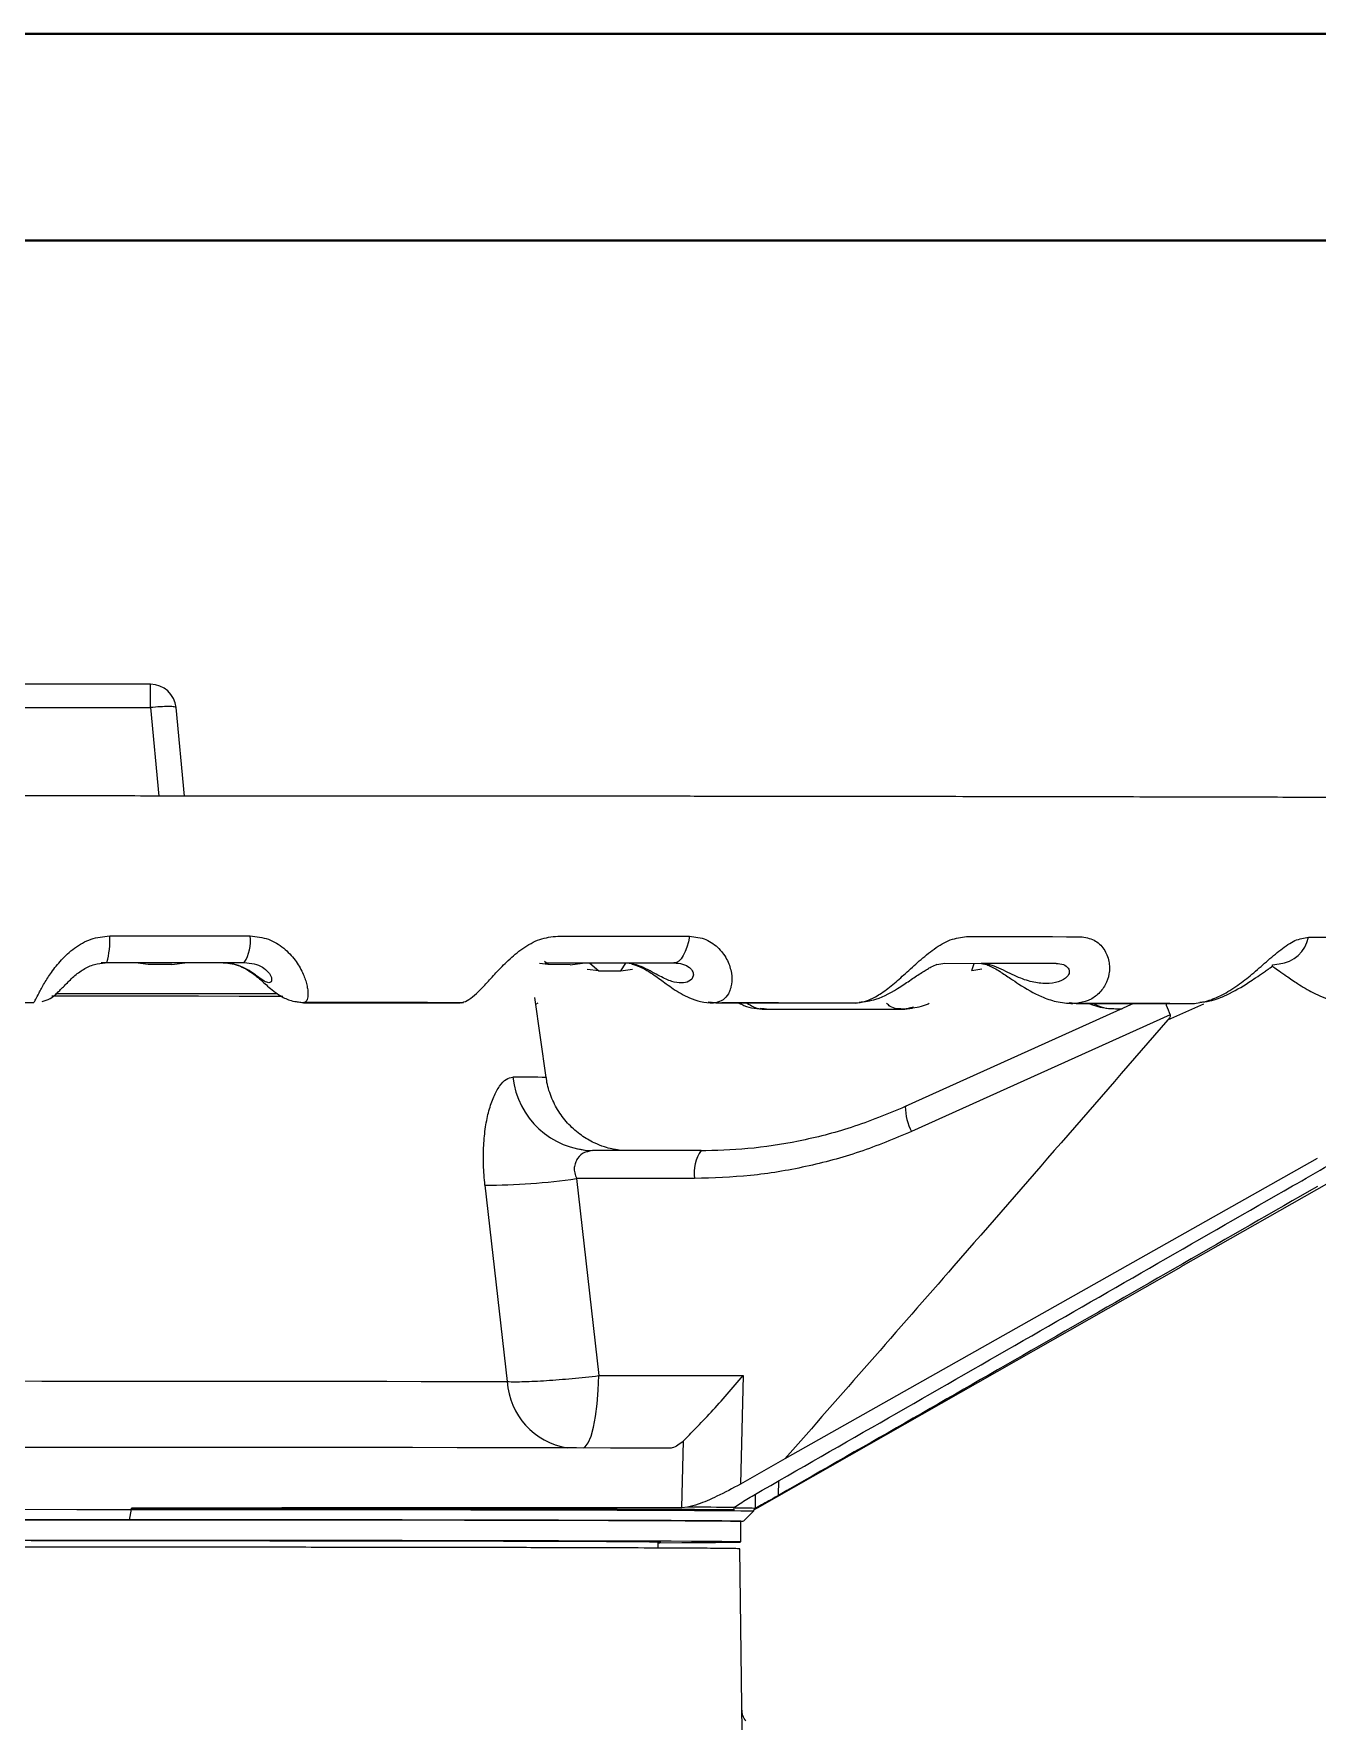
# Model space of a CAD drawing. Header units: millimetres. Extents: x 2687 to 4367, y 1046 to 2234.
# Drawn here: x 3912.3 to 4036.5, y 2070.5 to 2233.9 of the extents above; entities that cross this region are included whole.
import ezdxf

# ---------------------------------------------------------------- set-up
doc = ezdxf.new("R2010")
doc.units = ezdxf.units.MM
doc.layers.add('AM_BOR', color=7, linetype='Continuous', lineweight=50)
doc.layers.add('粗实线', color=7, linetype='Continuous', lineweight=40)

# ---------------------------------------------------------------- blocks, each defined once
blk = doc.blocks.new('rA3')
at = {"layer": '粗实线'}
for p, q in [((753.384, 421.26), (333.384, 421.26)), ((748.384, 416.26), (358.384, 416.26))]:
    blk.add_line(p, q, dxfattribs=at)
blk = doc.blocks.new('图框1')
at = {"layer": 'AM_BOR', "xscale": 3.999900284620312, "yscale": 3.999900284620312, "zscale": 3.999900284620312}
blk.add_blockref('rA3', (18911.85, 6131.11), dxfattribs=at)

msp = doc.modelspace()

# ---------------------------------------------------------------- linework, layer by layer
at = {"color": 7, "linetype": 'Continuous', "lineweight": 25}
for p, q in [((3923.562, 2170.893), (3890.587, 2170.893)), ((3923.562, 2168.637), (3923.562, 2170.893)), ((3890.587, 2168.637), (3923.562, 2168.637)), ((3923.562, 2168.637), (3924.384, 2160.075)), ((3926.872, 2160.075), (3926.05, 2168.632)), ((3918.389, 2143.836), (3919.165, 2143.931)), ((3919.341, 2143.953), (3918.802, 2143.929)), ((3919.165, 2143.931), (3919.341, 2143.953)), ((3919.341, 2143.953), (3932.648, 2143.95)), ((3923.351, 2143.772), (3922.106, 2143.924)), ((3925.635, 2143.772), (3923.351, 2143.772)), ((3925.635, 2143.772), (3926.879, 2143.923)), ((3932.648, 2143.95), (3930.651, 2143.926)), ((3962.066, 2143.752), (3961.209, 2143.864)), ((3962.066, 2143.752), (3961.718, 2144.05)), ((3961.764, 2143.934), (3974.224, 2143.923)), ((3964.205, 2143.75), (3962.066, 2143.752)), ((3964.205, 2143.75), (3965.367, 2143.9)), ((3966.972, 2143.153), (3965.845, 2143.298)), ((3966.092, 2143.9), (3966.972, 2143.153)), ((3966.972, 2143.153), (3969.089, 2143.155)), ((3969.089, 2143.155), (3969.562, 2143.886)), ((3969.089, 2143.155), (3970.211, 2143.302)), ((3974.224, 2143.923), (3969.438, 2143.902)), ((3999.681, 2143.782), (4000.469, 2143.892)), ((4000.469, 2143.892), (4011.234, 2143.875)), ((4003.073, 2143.199), (4003.312, 2143.857)), ((4003.073, 2143.199), (4004.03, 2143.347)), ((4011.234, 2143.875), (4003.985, 2143.857)), ((4032.186, 2143.723), (4032.819, 2143.83)), ((3937.765, 2140.157), (3938.504, 2140.093)), ((3938.023, 2140.134), (3938.413, 2140.071)), ((3938.469, 2140.081), (3938.423, 2140.1)), ((3953.659, 2140.071), (3953.867, 2140.092)), ((3961.873, 2132.825), (3960.783, 2140.583)), ((3960.876, 2139.921), (3961.089, 2140.057)), ((3977.552, 2140.128), (3978.274, 2140.058)), ((3978.179, 2140.048), (3977.552, 2140.128)), ((3978.179, 2140.048), (3978.011, 2140.084)), ((3978.515, 2140.048), (3978.179, 2140.048)), ((3991.853, 2140.031), (3992.004, 2140.047)), ((4018.719, 2139.98), (3996.627, 2130.009)), ((3997.425, 2139.644), (3997.003, 2139.537)), ((4012.524, 2140.078), (4013.17, 2140.005)), ((4022.058, 2138.42), (4025.533, 2139.965)), ((3982.594, 2139.515), (3982.948, 2139.516)), ((3983.187, 2139.44), (3982.594, 2139.515)), ((3982.984, 2139.479), (3982.594, 2139.515)), ((3994.709, 2139.454), (3996.596, 2139.456)), ((3996.372, 2139.449), (3996.705, 2139.511)), ((3996.596, 2139.456), (3997.297, 2139.534)), ((3997.297, 2139.534), (3996.723, 2139.467)), ((4022.261, 2138.889), (3997.237, 2127.593)), ((4017.205, 2139.489), (4017.632, 2139.49)), ((3965.959, 2125.71), (3965.022, 2125.88)), ((3966.348, 2125.76), (3965.967, 2125.662)), ((3976.855, 2125.765), (3966.343, 2125.76)), ((4036.507, 2124.996), (3984.981, 2095.923)), ((4023.328, 2114.544), (4041.627, 2124.919)), ((3955.94, 2122.409), (3958.097, 2103.393)), ((3976.237, 2123.055), (3964.808, 2123.05)), ((3964.808, 2123.05), (3966.949, 2103.974)), ((3982.319, 2091.173), (4023.35, 2114.505)), ((3966.949, 2103.974), (3980.939, 2103.981)), ((3980.939, 2103.981), (3980.663, 2093.469)), ((3975.003, 2091.175), (3975.164, 2097.652)), ((3984.981, 2095.923), (3980.663, 2093.469)), ((3982.108, 2092.495), (3982.112, 2091.123)), ((3984.354, 2092.381), (3984.401, 2093.809)), ((3921.531, 2090.029), (3921.727, 2091.031)), ((3921.727, 2091.031), (3921.727, 2091.134)), ((3975.561, 2091.24), (3975.003, 2091.175)), ((3980.042, 2091.213), (3979.954, 2091.154)), ((3980.959, 2089.873), (3981.959, 2090.873)), ((3981.959, 2090.976), (3982.319, 2091.173)), ((3981.959, 2090.873), (3981.959, 2090.977)), ((3982.224, 2091.182), (3982.112, 2091.123)), ((3980.709, 2087.873), (3980.709, 2089.873)), ((3972.709, 2087.285), (3972.709, 2087.886)), ((3980.98, 2058.85), (3980.609, 2087.215))]:
    msp.add_line(p, q, dxfattribs=at)
at = {"color": 7, "linetype": 'Continuous', "lineweight": 25, "flags": 128}
for points in [[(3919.614, 2146.537), (3921.321, 2146.537), (3923.027, 2146.537), (3924.731, 2146.536), (3926.433, 2146.536), (3928.133, 2146.535), (3929.832, 2146.535), (3931.527, 2146.534), (3933.221, 2146.534)], [(3962.993, 2146.518), (3964.607, 2146.517), (3966.215, 2146.515), (3967.818, 2146.514), (3969.414, 2146.513), (3971.004, 2146.511), (3972.587, 2146.51), (3974.164, 2146.508), (3975.734, 2146.507)], [(3975.734, 2146.507), (3975.63, 2145.961), (3975.495, 2145.459), (3975.331, 2145.014), (3975.141, 2144.634), (3974.931, 2144.33), (3974.704, 2144.106), (3974.467, 2143.97), (3974.224, 2143.923)], [(4002.57, 2146.475), (4003.981, 2146.473), (4005.383, 2146.471), (4006.774, 2146.469), (4008.156, 2146.467), (4009.527, 2146.464), (4010.888, 2146.462), (4012.238, 2146.46), (4013.577, 2146.458)], [(4035.648, 2146.412), (4036.761, 2146.409), (4037.86, 2146.406), (4038.946, 2146.403), (4040.018, 2146.401), (4041.078, 2146.398), (4042.123, 2146.395), (4043.155, 2146.392), (4044.172, 2146.389)], [(3926.879, 2143.923), (3926.283, 2143.923), (3925.687, 2143.923), (3925.091, 2143.923), (3924.494, 2143.923), (3923.898, 2143.923), (3923.3, 2143.923), (3922.703, 2143.924), (3922.106, 2143.924)], [(3936.369, 2140.679), (3935.926, 2140.68), (3932.144, 2140.684), (3928.197, 2140.688), (3924.109, 2140.692), (3919.909, 2140.694), (3915.624, 2140.696), (3914.026, 2140.697)], [(3996.735, 2130.053), (3996.641, 2130.027), (3996.627, 2130.009)], [(3965.493, 2096.974), (3965.646, 2097.074), (3965.937, 2097.466), (3966.207, 2098.106), (3966.446, 2098.971), (3966.646, 2100.031), (3966.8, 2101.248), (3966.902, 2102.578), (3966.949, 2103.974)], [(3890.105, 2103.45), (3894.592, 2103.453), (3899.157, 2103.455), (3903.772, 2103.455), (3908.408, 2103.456), (3913.037, 2103.455), (3917.63, 2103.454), (3922.158, 2103.451), (3926.593, 2103.449), (3930.908, 2103.445), (3935.075, 2103.441), (3939.069, 2103.435), (3942.865, 2103.43), (3946.439, 2103.423), (3949.769, 2103.416), (3952.835, 2103.409), (3955.616, 2103.401), (3958.097, 2103.393)], [(3973.709, 2096.948), (3971.063, 2096.958), (3968.09, 2096.967), (3964.807, 2096.976), (3961.229, 2096.985), (3957.376, 2096.993), (3953.266, 2097), (3948.921, 2097.007), (3944.363, 2097.013), (3939.615, 2097.018), (3934.702, 2097.023), (3929.649, 2097.027), (3924.48, 2097.03), (3919.224, 2097.032), (3913.906, 2097.033), (3908.555, 2097.034), (3903.196, 2097.034), (3897.857, 2097.033), (3892.567, 2097.031), (3887.351, 2097.028), (3882.237, 2097.025)], [(3879.528, 2091.023), (3884.586, 2091.027), (3889.76, 2091.03), (3895.023, 2091.032), (3900.348, 2091.033), (3905.709, 2091.034), (3911.077, 2091.034), (3916.426, 2091.033), (3921.727, 2091.031)], [(3921.727, 2091.134), (3926.832, 2091.132), (3931.84, 2091.128), (3936.726, 2091.124), (3941.466, 2091.119), (3946.036, 2091.114), (3950.415, 2091.108), (3954.582, 2091.101), (3958.515, 2091.093), (3962.196, 2091.085), (3965.607, 2091.077), (3968.731, 2091.068), (3971.553, 2091.058), (3974.059, 2091.048), (3976.236, 2091.038), (3978.075, 2091.028), (3979.566, 2091.017), (3980.106, 2091.012)], [(3921.727, 2091.031), (3926.832, 2091.028), (3931.84, 2091.025), (3936.726, 2091.021), (3941.466, 2091.016), (3946.036, 2091.01), (3950.415, 2091.004), (3954.582, 2090.997), (3958.515, 2090.99), (3962.196, 2090.982), (3965.607, 2090.973), (3968.731, 2090.964), (3971.553, 2090.955), (3974.059, 2090.945), (3976.236, 2090.935), (3978.075, 2090.924), (3979.566, 2090.913), (3980.702, 2090.902), (3981.478, 2090.891), (3981.889, 2090.88), (3981.959, 2090.873)], [(3879.897, 2090.021), (3884.887, 2090.025), (3889.992, 2090.028), (3895.184, 2090.03), (3900.438, 2090.031), (3905.727, 2090.032), (3911.024, 2090.032), (3916.301, 2090.031), (3921.531, 2090.029)], [(3980.709, 2089.873), (3980.698, 2089.876), (3980.435, 2089.887), (3979.824, 2089.898), (3978.866, 2089.908), (3977.567, 2089.919), (3975.933, 2089.929), (3973.971, 2089.939), (3971.691, 2089.949), (3969.103, 2089.958), (3966.221, 2089.967), (3963.058, 2089.976), (3959.628, 2089.984), (3955.948, 2089.991), (3952.037, 2089.998), (3947.911, 2090.004), (3943.592, 2090.01), (3939.099, 2090.015), (3934.455, 2090.02), (3929.68, 2090.023), (3924.799, 2090.026), (3919.833, 2090.028), (3914.808, 2090.03), (3909.746, 2090.031)], [(3921.531, 2090.029), (3926.568, 2090.026), (3931.509, 2090.023), (3936.33, 2090.019), (3941.006, 2090.014), (3945.516, 2090.009), (3949.837, 2090.002), (3953.947, 2089.996), (3957.828, 2089.988), (3961.46, 2089.98), (3964.825, 2089.972), (3967.908, 2089.963), (3970.692, 2089.954), (3973.164, 2089.944), (3975.313, 2089.934), (3977.127, 2089.924), (3978.598, 2089.913), (3979.719, 2089.902), (3980.484, 2089.891), (3980.89, 2089.88), (3980.934, 2089.869), (3980.709, 2089.86)], [(3972.709, 2087.802), (3972.87, 2087.803), (3974.992, 2087.813), (3976.791, 2087.823), (3978.259, 2087.833), (3979.388, 2087.844), (3980.173, 2087.854), (3980.61, 2087.865), (3980.698, 2087.876), (3980.435, 2087.887), (3979.824, 2087.898), (3978.866, 2087.908), (3977.567, 2087.919), (3975.933, 2087.929), (3973.971, 2087.939), (3971.691, 2087.949), (3969.103, 2087.958), (3966.221, 2087.967), (3963.058, 2087.976), (3959.628, 2087.984), (3955.948, 2087.991), (3952.037, 2087.998), (3947.911, 2088.004), (3943.592, 2088.01), (3939.099, 2088.015), (3934.455, 2088.02), (3929.68, 2088.023), (3924.799, 2088.026), (3919.833, 2088.028), (3914.808, 2088.03), (3909.746, 2088.031)], [(3912.008, 2088.014), (3916.782, 2088.013), (3921.505, 2088.011), (3926.151, 2088.008), (3930.697, 2088.005), (3935.117, 2088.001), (3939.388, 2087.996), (3943.488, 2087.991), (3947.394, 2087.985), (3951.085, 2087.978), (3954.543, 2087.971), (3957.747, 2087.963), (3960.683, 2087.955), (3963.333, 2087.947), (3965.683, 2087.938), (3967.722, 2087.928), (3969.437, 2087.919), (3970.821, 2087.909), (3971.865, 2087.899), (3972.564, 2087.889), (3972.915, 2087.879), (3972.915, 2087.868), (3972.709, 2087.861)]]:
    msp.add_lwpolyline(points, dxfattribs=at)
at = {"color": 7, "linetype": 'Continuous', "lineweight": 25}
for centre, radius, start, end in [((3923.562, 2168.393), 2.5, 5.48335, 89.99975), ((3911.873, 2146.049), 7.756, 344.31989, 3.60709), ((3929.15, 2146.081), 4.095, 328.64341, 6.35188), ((4032.505, 2147.015), 3.2, 275.6221, 349.13259), ((3959.203, 2046.485), 86.382, 88.22863, 90.36633), ((3966.545, 2133.696), 7.939, 186.01237, 268.57478), ((4001.84, 2130.04), 5.213, 180.34227, 207.99964), ((3979.784, 2123.67), 3.6, 144.41671, 189.84152), ((3955.904, 2184.577), 62.168, 270.03279, 278.23411), ((3965.039, 2103.841), 6.956, 183.69146, 260.57483), ((3970.16, 842.698), 1248.554, 89.54649, 89.75213), ((3982.252, 2090.971), 0.212, 71.75911, 97.754)]:
    msp.add_arc(centre, radius, start, end, dxfattribs=at)
msp.add_open_spline([(3926.05, 2168.632), (3926.01, 2168.66), (3925.93, 2168.716), (3925.354, 2168.741), (3924.534, 2168.719), (3923.886, 2168.664), (3923.562, 2168.637)], degree=3, dxfattribs=at)
for points, knots in [([(4068.683, 2139.796), (4068.738, 2139.802), (4068.879, 2139.817), (4069.261, 2139.874), (4069.828, 2139.987), (4070.55, 2140.18), (4071.463, 2140.507), (4072.588, 2141.054), (4073.845, 2141.902), (4075.074, 2143.064), (4076.125, 2144.48), (4076.918, 2146.075), (4077.418, 2147.789), (4077.606, 2149.565), (4077.477, 2151.347), (4077.035, 2153.079), (4076.293, 2154.704), (4075.276, 2156.172), (4074.016, 2157.436), (4072.65, 2158.388), (4071.392, 2158.995), (4070.395, 2159.336), (4069.637, 2159.524), (4069.056, 2159.627), (4068.611, 2159.684), (4068.244, 2159.717), (4067.83, 2159.742), (4067.44, 2159.755), (4066.851, 2159.769), (4066.066, 2159.782), (4065.133, 2159.794), (4063.947, 2159.807), (4062.563, 2159.819), (4060.9, 2159.832), (4058.966, 2159.845), (4056.763, 2159.858), (4054.297, 2159.871), (4051.571, 2159.883), (4048.591, 2159.896), (4045.362, 2159.908), (4041.89, 2159.92), (4038.181, 2159.932), (4034.243, 2159.943), (4030.082, 2159.955), (4025.705, 2159.965), (4021.121, 2159.976), (4016.337, 2159.985), (4011.364, 2159.995), (4006.209, 2160.004), (4000.882, 2160.013), (3995.394, 2160.021), (3989.755, 2160.028), (3983.976, 2160.035), (3978.068, 2160.042), (3972.045, 2160.048), (3965.92, 2160.054), (3959.708, 2160.058), (3953.428, 2160.063), (3947.103, 2160.067), (3940.77, 2160.07), (3934.494, 2160.072), (3928.442, 2160.074), (3922.997, 2160.076), (3918.221, 2160.077), (3913.092, 2160.077), (3909.457, 2160.077), (3907.209, 2160.078)], [0, 0, 0, 0, 0.0017465, 0.0044658, 0.0070078, 0.0098268, 0.0132699, 0.01777, 0.0233681, 0.0295284, 0.0358372, 0.0421771, 0.0485239, 0.0548725, 0.0612218, 0.0675716, 0.0739223, 0.080274, 0.0866264, 0.0929737, 0.0980915, 0.1017275, 0.1047111, 0.1075398, 0.110673, 0.1150505, 0.1222946, 0.1411051, 0.1636746, 0.1818588, 0.204115, 0.2240384, 0.2453355, 0.2673737, 0.2899055, 0.3127692, 0.3358643, 0.359126, 0.3825109, 0.405989, 0.4295389, 0.4531449, 0.4767954, 0.5004811, 0.5241948, 0.5479305, 0.5716831, 0.5954484, 0.619222, 0.6430003, 0.666779, 0.690554, 0.7143201, 0.7380713, 0.7617997, 0.7854945, 0.8091398, 0.8327115, 0.8561692, 0.8794397, 0.9023738, 0.9246109, 0.9449865, 0.9610624, 0.975932, 1, 1, 1, 1]), ([(3912.27, 2140.103), (3912.324, 2140.182), (3912.429, 2140.336), (3912.762, 2140.986), (3913.168, 2141.742), (3913.603, 2142.456), (3913.978, 2143.018), (3914.416, 2143.605), (3915.108, 2144.416), (3916.165, 2145.387), (3917.769, 2146.334), (3919, 2146.469), (3919.614, 2146.537)], [0, 0, 0, 0, 0.1281513, 0.2496843, 0.3801441, 0.4411883, 0.4997197, 0.5635694, 0.6245897, 0.7496425, 0.8750065, 1, 1, 1, 1]), ([(3933.221, 2146.534), (3933.825, 2146.469), (3934.726, 2146.371), (3935.772, 2145.844), (3936.465, 2145.362), (3937.068, 2144.798), (3937.564, 2144.204), (3937.972, 2143.588), (3938.383, 2142.803), (3938.642, 2142.06), (3938.775, 2141.415), (3938.825, 2140.857), (3938.768, 2140.316), (3938.593, 2140.168), (3938.504, 2140.093)], [0, 0, 0, 0, 0.1244726, 0.1859089, 0.2498878, 0.3111053, 0.3751889, 0.4362181, 0.5000981, 0.6195311, 0.6833816, 0.7502528, 0.8718565, 1, 1, 1, 1]), ([(3953.728, 2140.082), (3953.94, 2140.156), (3954.354, 2140.3), (3955.123, 2140.943), (3955.849, 2141.695), (3956.502, 2142.41), (3957.018, 2142.973), (3957.578, 2143.562), (3958.405, 2144.378), (3959.57, 2145.357), (3961.214, 2146.313), (3962.4, 2146.45), (3962.993, 2146.518)], [0, 0, 0, 0, 0.1280635, 0.2496605, 0.3801541, 0.4411983, 0.4997165, 0.5635714, 0.6245804, 0.7496419, 0.8750131, 1, 1, 1, 1]), ([(3975.734, 2146.507), (3976.289, 2146.441), (3977.119, 2146.341), (3978.026, 2145.808), (3978.602, 2145.321), (3979.072, 2144.753), (3979.422, 2144.155), (3979.667, 2143.535), (3979.849, 2142.746), (3979.851, 2142.002), (3979.702, 2141.358), (3979.457, 2140.802), (3979.012, 2140.268), (3978.524, 2140.129), (3978.274, 2140.058)], [0, 0, 0, 0, 0.12447781, 0.18589566, 0.24987596, 0.31109782, 0.37520407, 0.4362225, 0.50010716, 0.61952435, 0.68338488, 0.75027631, 0.87194143, 1, 1, 1, 1]), ([(3991.979, 2140.041), (3992.337, 2140.11), (3993.036, 2140.245), (3994.197, 2140.879), (3995.199, 2141.629), (3996.031, 2142.344), (3996.657, 2142.908), (3997.303, 2143.5), (3998.212, 2144.319), (3999.41, 2145.305), (4000.981, 2146.269), (4002.041, 2146.406), (4002.57, 2146.475)], [0, 0, 0, 0, 0.12798414, 0.24964221, 0.38016298, 0.44120626, 0.49971221, 0.56357312, 0.62457328, 0.74964181, 0.87501882, 1, 1, 1, 1]), ([(4013.577, 2146.458), (4014.045, 2146.39), (4014.744, 2146.29), (4015.449, 2145.751), (4015.867, 2145.261), (4016.169, 2144.688), (4016.347, 2144.086), (4016.41, 2143.463), (4016.348, 2142.671), (4016.089, 2141.926), (4015.668, 2141.284), (4015.141, 2140.73), (4014.334, 2140.202), (4013.564, 2140.071), (4013.17, 2140.005)], [0, 0, 0, 0, 0.124482, 0.1858845, 0.2498661, 0.3110911, 0.3752157, 0.4362261, 0.5001158, 0.6195186, 0.6833865, 0.7502937, 0.8720137, 1, 1, 1, 1]), ([(4024.43, 2139.98), (4024.912, 2140.046), (4025.852, 2140.173), (4027.332, 2140.801), (4028.547, 2141.549), (4029.504, 2142.263), (4030.2, 2142.828), (4030.89, 2143.421), (4031.822, 2144.244), (4032.971, 2145.234), (4034.362, 2146.204), (4035.22, 2146.343), (4035.648, 2146.412)], [0, 0, 0, 0, 0.1279194, 0.2496295, 0.3801702, 0.4412122, 0.4997079, 0.5635745, 0.6245684, 0.7496421, 0.8750234, 1, 1, 1, 1]), ([(3913.073, 2140.195), (3913.21, 2140.232), (3913.942, 2140.425), (3914.585, 2141.048), (3915.475, 2141.974), (3916.164, 2142.652), (3916.819, 2143.143), (3917.329, 2143.447), (3917.865, 2143.691), (3918.228, 2143.793), (3918.41, 2143.844)], [0, 0, 0, 0, 0.0714083, 0.3809344, 0.5556887, 0.7203323, 0.7949508, 0.8649836, 0.932048, 1, 1, 1, 1]), ([(3922.106, 2143.924), (3921.47, 2143.924), (3920.198, 2143.926), (3919.267, 2143.928), (3918.802, 2143.929)], [0, 0, 0, 0, 0.5000497, 1, 1, 1, 1]), ([(3930.651, 2143.926), (3930.079, 2143.925), (3928.936, 2143.923), (3927.565, 2143.923), (3926.879, 2143.923)], [0, 0, 0, 0, 0.4999263, 1, 1, 1, 1]), ([(3930.606, 2143.926), (3930.892, 2143.911), (3931.442, 2143.883), (3932.26, 2143.619), (3932.982, 2143.249), (3933.743, 2142.719), (3934.341, 2142.189), (3935.078, 2141.501), (3936.019, 2140.769), (3937.065, 2140.248), (3937.647, 2140.183), (3937.885, 2140.157)], [0, 0, 0, 0, 0.093408, 0.1791879, 0.26097, 0.3408111, 0.4814037, 0.5675837, 0.7643431, 0.9034002, 1, 1, 1, 1]), ([(3932.648, 2143.95), (3932.971, 2143.926), (3933.619, 2143.878), (3934.427, 2143.518), (3934.965, 2143.076), (3935.31, 2142.543), (3935.314, 2142.115), (3935.056, 2141.952), (3934.617, 2142.103), (3934.049, 2142.526), (3933.314, 2143.06), (3932.557, 2143.501), (3931.632, 2143.856), (3930.978, 2143.903), (3930.651, 2143.926)], [0, 0, 0, 0, 0.0625764, 0.1252848, 0.1848998, 0.2501233, 0.3749307, 0.5001323, 0.6253324, 0.7502715, 0.8127295, 0.8750555, 0.937394, 1, 1, 1, 1]), ([(3969.438, 2143.902), (3968.781, 2143.901), (3967.467, 2143.9), (3966.067, 2143.9), (3965.367, 2143.9)], [0, 0, 0, 0, 0.4999268, 1, 1, 1, 1]), ([(3974.224, 2143.923), (3974.521, 2143.899), (3975.115, 2143.851), (3975.774, 2143.491), (3976.109, 2143.048), (3976.142, 2142.516), (3975.726, 2142.087), (3974.973, 2141.925), (3974.053, 2142.076), (3973.115, 2142.5), (3972.157, 2143.034), (3971.304, 2143.476), (3970.365, 2143.831), (3969.748, 2143.878), (3969.438, 2143.902)], [0, 0, 0, 0, 0.0625764, 0.1252848, 0.1848997, 0.2501233, 0.3749307, 0.5001323, 0.6253324, 0.7502715, 0.8127295, 0.8750555, 0.937394, 1, 1, 1, 1]), ([(3970.157, 2143.81), (3970.389, 2143.742), (3970.853, 2143.607), (3971.611, 2143.208), (3972.519, 2142.619), (3973.354, 2141.995), (3974.425, 2141.234), (3975.536, 2140.589), (3976.859, 2140.125), (3977.634, 2140.071), (3978.051, 2140.042)], [0, 0, 0, 0, 0.0868567, 0.1736311, 0.259945, 0.4143185, 0.5098834, 0.7141667, 0.8464297, 1, 1, 1, 1]), ([(3992.154, 2140.114), (3992.699, 2140.178), (3994.05, 2140.336), (3995.761, 2141.331), (3997.278, 2142.361), (3998.165, 2142.964), (3998.764, 2143.327), (3999.265, 2143.604), (3999.529, 2143.721), (3999.705, 2143.798)], [0, 0, 0, 0, 0.2069628, 0.5134188, 0.657871, 0.7839565, 0.8407461, 0.8942908, 1, 1, 1, 1]), ([(4011.234, 2143.875), (4011.484, 2143.851), (4011.984, 2143.803), (4012.449, 2143.442), (4012.558, 2142.999), (4012.276, 2142.466), (4011.469, 2142.038), (4010.272, 2141.877), (4008.935, 2142.029), (4007.691, 2142.453), (4006.575, 2142.987), (4005.683, 2143.43), (4004.795, 2143.785), (4004.256, 2143.833), (4003.985, 2143.857)], [0, 0, 0, 0, 0.0625764, 0.1252848, 0.1848997, 0.2501233, 0.3749307, 0.5001323, 0.6253324, 0.7502715, 0.8127295, 0.8750555, 0.937394, 1, 1, 1, 1]), ([(4003.991, 2143.857), (4004.091, 2143.849), (4004.28, 2143.834), (4004.706, 2143.69), (4005.224, 2143.437), (4005.932, 2143.014), (4006.748, 2142.458), (4008.062, 2141.567), (4009.524, 2140.727), (4011.295, 2140.104), (4012.315, 2140.031), (4012.858, 2139.992)], [0, 0, 0, 0, 0.0777427, 0.1484194, 0.2140198, 0.2762986, 0.3839969, 0.4687636, 0.693002, 0.8364791, 1, 1, 1, 1]), ([(4025.155, 2140.115), (4025.469, 2140.145), (4026.336, 2140.228), (4027.948, 2140.879), (4029.422, 2141.724), (4030.598, 2142.518), (4031.214, 2142.939), (4031.685, 2143.258), (4031.987, 2143.467), (4032.173, 2143.621), (4032.182, 2143.696), (4032.187, 2143.735)], [0, 0, 0, 0, 0.1081936, 0.2986092, 0.5541821, 0.6356454, 0.7353857, 0.7943785, 0.8571682, 0.9253812, 1, 1, 1, 1]), ([(4032.134, 2143.61), (4032.184, 2143.58), (4032.348, 2143.482), (4032.848, 2143.145), (4033.614, 2142.594), (4034.705, 2141.832), (4036.205, 2140.95), (4038.183, 2140.121), (4039.659, 2139.994), (4040.459, 2139.925)], [0, 0, 0, 0, 0.0359342, 0.1176904, 0.2156757, 0.3473896, 0.5215507, 0.740469, 1, 1, 1, 1]), ([(3896.559, 2140.105), (3899.173, 2140.105), (3904.407, 2140.105), (3909.647, 2140.104), (3912.27, 2140.103)], [0, 0, 0, 0, 0.4994046, 1, 1, 1, 1]), ([(3914.382, 2140.969), (3916.459, 2140.968), (3920.797, 2140.966), (3927.112, 2140.961), (3932.251, 2140.956), (3935.003, 2140.952), (3935.873, 2140.951)], [0, 0, 0, 0, 0.2717648, 0.5675031, 0.8632413, 1, 1, 1, 1]), ([(3938.371, 2140.071), (3940.224, 2140.07), (3944.028, 2140.068), (3949.088, 2140.066), (3952.27, 2140.063), (3953.544, 2140.063)], [0, 0, 0, 0, 0.3629631, 0.7448966, 1, 1, 1, 1]), ([(3953.659, 2140.071), (3951.154, 2140.073), (3946.137, 2140.076), (3941.027, 2140.079), (3938.469, 2140.081)], [0, 0, 0, 0, 0.4994071, 1, 1, 1, 1]), ([(3938.504, 2140.093), (3941.062, 2140.091), (3946.183, 2140.088), (3951.211, 2140.084), (3953.728, 2140.082)], [0, 0, 0, 0, 0.4994057, 1, 1, 1, 1]), ([(3978.274, 2140.058), (3980.602, 2140.056), (3985.263, 2140.05), (3989.738, 2140.044), (3991.979, 2140.041)], [0, 0, 0, 0, 0.4994067, 1, 1, 1, 1]), ([(3991.853, 2140.031), (3989.624, 2140.034), (3985.381, 2140.04), (3980.962, 2140.045), (3978.865, 2140.047)], [0, 0, 0, 0, 0.5254004, 1, 1, 1, 1]), ([(3980.53, 2140.039), (3980.689, 2139.954), (3981.476, 2139.536), (3982.338, 2139.478), (3983.026, 2139.432)], [0, 0, 0, 0, 0.2028461, 1, 1, 1, 1]), ([(3981.317, 2140.038), (3981.505, 2139.909), (3982.119, 2139.488), (3982.627, 2139.483), (3982.98, 2139.48)], [0, 0, 0, 0, 0.3060772, 1, 1, 1, 1]), ([(3996.596, 2139.456), (3996.079, 2139.457), (3995.392, 2139.457), (3994.936, 2139.91), (3994.824, 2140.021)], [0, 0, 0, 0, 0.75446769, 1, 1, 1, 1]), ([(3996.922, 2139.551), (3997.486, 2139.594), (3998.167, 2139.646), (3998.826, 2139.961), (3998.94, 2140.015)], [0, 0, 0, 0, 0.8275989, 1, 1, 1, 1]), ([(4013.02, 2139.996), (4012.861, 2140.006), (4012.673, 2140.019), (4012.544, 2140.07), (4012.524, 2140.078)], [0, 0, 0, 0, 0.8414692, 1, 1, 1, 1]), ([(4024.254, 2139.972), (4022.45, 2139.976), (4018.838, 2139.984), (4014.961, 2139.992), (4013.02, 2139.996)], [0, 0, 0, 0, 0.4994087, 1, 1, 1, 1]), ([(4013.17, 2140.005), (4015.111, 2140.001), (4018.997, 2139.993), (4022.618, 2139.984), (4024.43, 2139.98)], [0, 0, 0, 0, 0.4994076, 1, 1, 1, 1]), ([(4014.431, 2139.989), (4014.713, 2139.882), (4015.575, 2139.554), (4016.44, 2139.512), (4017.022, 2139.484)], [0, 0, 0, 0, 0.3268445, 1, 1, 1, 1]), ([(4014.87, 2139.988), (4015.026, 2139.907), (4015.838, 2139.488), (4016.595, 2139.489), (4017.205, 2139.489)], [0, 0, 0, 0, 0.1932962, 1, 1, 1, 1]), ([(4021.847, 2139.974), (4021.863, 2139.925), (4021.968, 2139.602), (4022.127, 2139.216), (4022.261, 2138.889)], [0, 0, 0, 0, 0.1526641, 1, 1, 1, 1]), ([(3982.978, 2139.432), (3983.411, 2139.433), (3985.72, 2139.435), (3989.587, 2139.44), (3992.948, 2139.445), (3994.525, 2139.447)], [0, 0, 0, 0, 0.1090203, 0.5818722, 1, 1, 1, 1]), ([(4022.058, 2138.42), (4015.157, 2130.469), (4002.833, 2116.272), (3990.435, 2102.141), (3984.981, 2095.923)], [0, 0, 0, 0, 0.5600003, 1, 1, 1, 1]), ([(3994.525, 2139.447), (3994.736, 2139.447), (3995.372, 2139.448), (3995.983, 2139.449), (3996.39, 2139.449)], [0, 0, 0, 0, 0.3329005, 1, 1, 1, 1]), ([(4022.261, 2138.889), (4022.267, 2138.87), (4022.28, 2138.824), (4022.263, 2138.726), (4022.193, 2138.584), (4022.11, 2138.482), (4022.058, 2138.42)], [0, 0, 0, 0, 0.1147934, 0.2642503, 0.5426543, 1, 1, 1, 1]), ([(4034.117, 2122.331), (4035.3, 2123.011), (4041.213, 2126.409), (4050.327, 2131.657), (4058.222, 2136.229), (4061.416, 2138.078)], [0, 0, 0, 0, 0.1295721, 0.6478768, 1, 1, 1, 1]), ([(3955.94, 2122.409), (3955.881, 2123.067), (3955.762, 2124.376), (3955.796, 2126.28), (3955.973, 2128.059), (3956.307, 2129.658), (3956.77, 2131.01), (3957.346, 2132.038), (3957.982, 2132.738), (3958.43, 2132.823), (3958.65, 2132.865)], [0, 0, 0, 0, 0.1262135, 0.2512855, 0.3774369, 0.5006266, 0.6257769, 0.7501083, 0.876543, 1, 1, 1, 1]), ([(3969.199, 2125.762), (3969.144, 2125.767), (3969.017, 2125.779), (3968.671, 2125.829), (3968.159, 2125.928), (3967.417, 2126.129), (3966.398, 2126.531), (3965.207, 2127.228), (3964.03, 2128.248), (3963.029, 2129.52), (3962.32, 2130.971), (3961.942, 2132.101), (3961.902, 2132.734), (3961.896, 2132.83)], [0, 0, 0, 0, 0.029082, 0.0680689, 0.1120949, 0.1798403, 0.2758785, 0.404412, 0.5453155, 0.6882167, 0.8313933, 0.974618, 1, 1, 1, 1]), ([(3996.627, 2130.009), (3994.893, 2129.295), (3991.531, 2127.908), (3986.406, 2126.617), (3981.5, 2125.852), (3978.3, 2125.763), (3976.746, 2125.721)], [0, 0, 0, 0, 0.2733047, 0.5299772, 0.7718071, 1, 1, 1, 1]), ([(3997.237, 2127.593), (3995.569, 2126.9), (3992.231, 2125.513), (3986.995, 2124.129), (3981.65, 2123.224), (3978.045, 2123.112), (3976.237, 2123.055)], [0, 0, 0, 0, 0.2492462, 0.4987214, 0.7485201, 1, 1, 1, 1]), ([(3965.967, 2125.662), (3965.835, 2125.638), (3965.451, 2125.568), (3964.983, 2125.142), (3964.678, 2124.592), (3964.568, 2124.111), (3964.599, 2123.578), (3964.737, 2123.229), (3964.808, 2123.05)], [0, 0, 0, 0, 0.1521978, 0.4444541, 0.5839191, 0.7193022, 0.8553903, 1, 1, 1, 1]), ([(3981.969, 2092.415), (3990.663, 2097.397), (4008.05, 2107.36), (4025.428, 2117.341), (4034.117, 2122.331)], [0, 0, 0, 0, 0.4999998, 1, 1, 1, 1]), ([(4036.53, 2122.294), (4027.837, 2117.304), (4010.45, 2107.324), (3993.053, 2097.362), (3984.354, 2092.381)], [0, 0, 0, 0, 0.4999999, 1, 1, 1, 1]), ([(3958.097, 2103.393), (3958.601, 2103.387), (3959.609, 2103.375), (3961.849, 2103.49), (3964.377, 2103.688), (3966.091, 2103.878), (3966.949, 2103.974)], [0, 0, 0, 0, 0.250367, 0.5005248, 0.7501034, 1, 1, 1, 1]), ([(3975.164, 2097.652), (3975.535, 2098.04), (3976.277, 2098.814), (3977.822, 2100.429), (3979.399, 2102.156), (3980.425, 2103.372), (3980.939, 2103.981)], [0, 0, 0, 0, 0.2499495, 0.4997482, 0.7494576, 1, 1, 1, 1]), ([(3975.164, 2097.652), (3974.803, 2097.356), (3974.342, 2096.976), (3973.823, 2096.953), (3973.709, 2096.948)], [0, 0, 0, 0, 0.7807887, 1, 1, 1, 1]), ([(3980.663, 2093.469), (3979.909, 2093.062), (3978.514, 2092.308), (3976.689, 2091.536), (3975.884, 2091.325), (3975.561, 2091.24)], [0, 0, 0, 0, 0.413014, 0.7645313, 1, 1, 1, 1]), ([(3980.042, 2091.213), (3980.437, 2091.476), (3981.022, 2091.866), (3981.737, 2092.281), (3981.969, 2092.415)], [0, 0, 0, 0, 0.675436, 1, 1, 1, 1]), ([(3984.354, 2092.381), (3983.859, 2092.099), (3983.122, 2091.679), (3982.445, 2091.304), (3982.224, 2091.182)], [0, 0, 0, 0, 0.6730898, 1, 1, 1, 1]), ([(3975.003, 2091.175), (3974.069, 2091.177), (3972.2, 2091.182), (3968.792, 2091.186), (3964.943, 2091.188), (3960.669, 2091.188), (3956.058, 2091.187), (3951.107, 2091.183), (3945.794, 2091.177), (3939.203, 2091.168), (3931.223, 2091.155), (3924.91, 2091.141), (3921.727, 2091.134)], [0, 0, 0, 0, 0.0890148, 0.1780296, 0.2696304, 0.3612313, 0.4502461, 0.5392609, 0.6308618, 0.7224627, 0.8600618, 1, 1, 1, 1]), ([(3982.112, 2091.123), (3981.929, 2091.128), (3981.562, 2091.14), (3980.49, 2091.149), (3979.954, 2091.154)], [0, 0, 0, 0, 0.4998371, 1, 1, 1, 1]), ([(3980.609, 2087.215), (3980.488, 2087.222), (3980.245, 2087.235), (3978.296, 2087.255), (3975.22, 2087.275), (3970.956, 2087.293), (3965.608, 2087.311), (3959.259, 2087.326), (3952.02, 2087.34), (3944.014, 2087.351), (3935.378, 2087.36), (3926.261, 2087.367), (3916.817, 2087.371), (3910.412, 2087.372), (3907.209, 2087.372)], [0, 0, 0, 0, 0.083317, 0.1666518, 0.2499867, 0.3333215, 0.4166563, 0.4999911, 0.5833259, 0.6666607, 0.7499956, 0.8333304, 0.9166652, 1, 1, 1, 1]), ([(3981.201, 2070.523), (3981.091, 2070.7), (3980.871, 2071.056), (3980.832, 2071.473), (3980.812, 2071.683)], [0, 0, 0, 0, 0.4971187, 1, 1, 1, 1])]:
    msp.add_open_spline(points, degree=3, knots=knots, dxfattribs=at)

# ---------------------------------------------------------------- block references
at = {"layer": '粗实线', "linetype": 'ByBlock'}
msp.add_blockref('图框1', (-17558.719, -5582.251), dxfattribs=at)

doc.saveas('drawing.dxf')
